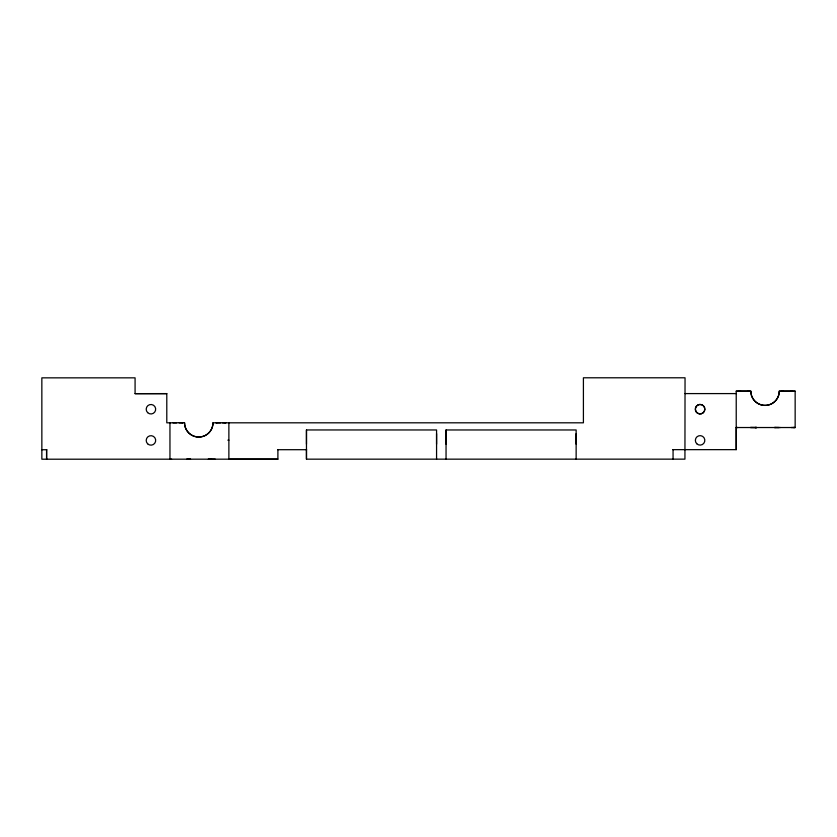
<?xml version="1.0" encoding="UTF-8"?>
<svg xmlns="http://www.w3.org/2000/svg" width="837" height="837" viewBox="0 0 837 837"><rect width="100%" height="100%" fill="white"/><g stroke="black" fill="none" stroke-linecap="round" stroke-linejoin="round"><path stroke-width="1.26" d="M306.468 449.689L306.468 459.168L684.938 459.147L685.043 377.79L583.41 377.79L583.41 422.811L212.996 422.821A14.219 14.219 0 0 1 198.777 437.04A14.219 14.219 0 0 1 184.548 422.79L166.793 422.821L166.793 393.599L135.081 393.641L135.081 377.843L41.85 377.853L41.86 459.21L277.894 459.168L277.894 449.689M306.468 459.157L306.468 429.956L436.569 429.967L436.569 459.157M446.048 459.157L446.048 429.967L576.138 429.967L576.138 459.168M672.781 449.657L736.225 449.647L736.225 427.529L795.15 427.529L791.153 427.529M685.043 393.589L736.225 393.589M188.597 459.178L190.543 459.168L186.839 459.136L188.848 459.136M220.602 422.779L215.977 422.779L216.731 422.821M225.143 422.811L225.98 422.811L222.558 422.779M778.776 427.529L774.591 427.498L780.293 427.529M173.008 422.821L176.586 422.79M783.003 391.193L782.156 391.151L783.401 391.182M791.415 391.151L792.252 391.182L791.007 391.151M736.225 449.647L736.225 391.151L750.82 391.151A14.219 14.219 0 0 0 765.049 405.38A14.219 14.219 0 0 0 779.268 391.193L795.15 391.151L795.15 427.529L792.911 427.487M736.225 391.193L750.82 391.193A14.219 14.219 0 0 0 765.049 405.411A14.219 14.219 0 0 0 779.268 391.161L795.15 391.193M740.588 391.193L739.113 391.161L739.782 391.193M747.744 391.193L749.22 391.193L748.54 391.161M135.081 393.652L166.793 393.652M179.202 422.79L182.947 422.821L182.278 422.79M736.225 427.529L737.847 427.529M227.852 440.168L228.878 440.168M41.86 449.731L46.809 449.731M277.884 449.699L306.604 449.699M210.307 459.178L208.319 459.136L215.235 459.168M209.658 459.136L211.52 459.126M171.575 459.178L169.963 459.178L169.953 422.8M277.894 459.168L228.878 459.147L228.878 422.8M774.591 427.529L775.198 427.529M673.063 449.647L673.063 459.136M576.138 433.639L576.138 444.185M446.048 429.967L446.048 444.185M436.569 433.639L436.569 444.185M306.468 429.956L306.468 444.185M184.548 422.821A14.219 14.219 0 0 0 198.777 437.04A14.219 14.219 0 0 0 212.996 422.79M46.6 449.72L46.59 459.199L46.59 449.71M756.815 427.529L750.486 427.498L756.815 427.529M756.376 427.529L755.12 427.54L756.376 427.529M147.594 443.777A4.74 4.74 0 0 0 155.525 441.654A4.74 4.74 0 0 0 149.718 435.847A4.74 4.74 0 0 0 147.594 443.777M697.514 413.154A4.74 4.74 0 0 0 704.827 409.419A4.74 4.74 0 0 0 697.932 404.962A4.74 4.74 0 0 0 697.514 413.154A4.74 4.74 0 0 0 704.827 409.429A4.74 4.74 0 0 0 697.932 404.972A4.74 4.74 0 0 0 697.514 413.164M696.74 443.725A4.74 4.74 0 0 0 704.67 441.591A4.74 4.74 0 0 0 698.864 435.795A4.74 4.74 0 0 0 696.74 443.725M147.647 412.641A4.74 4.74 0 0 0 155.536 410.381A4.74 4.74 0 0 0 149.635 404.679A4.74 4.74 0 0 0 147.647 412.641"/></g></svg>
